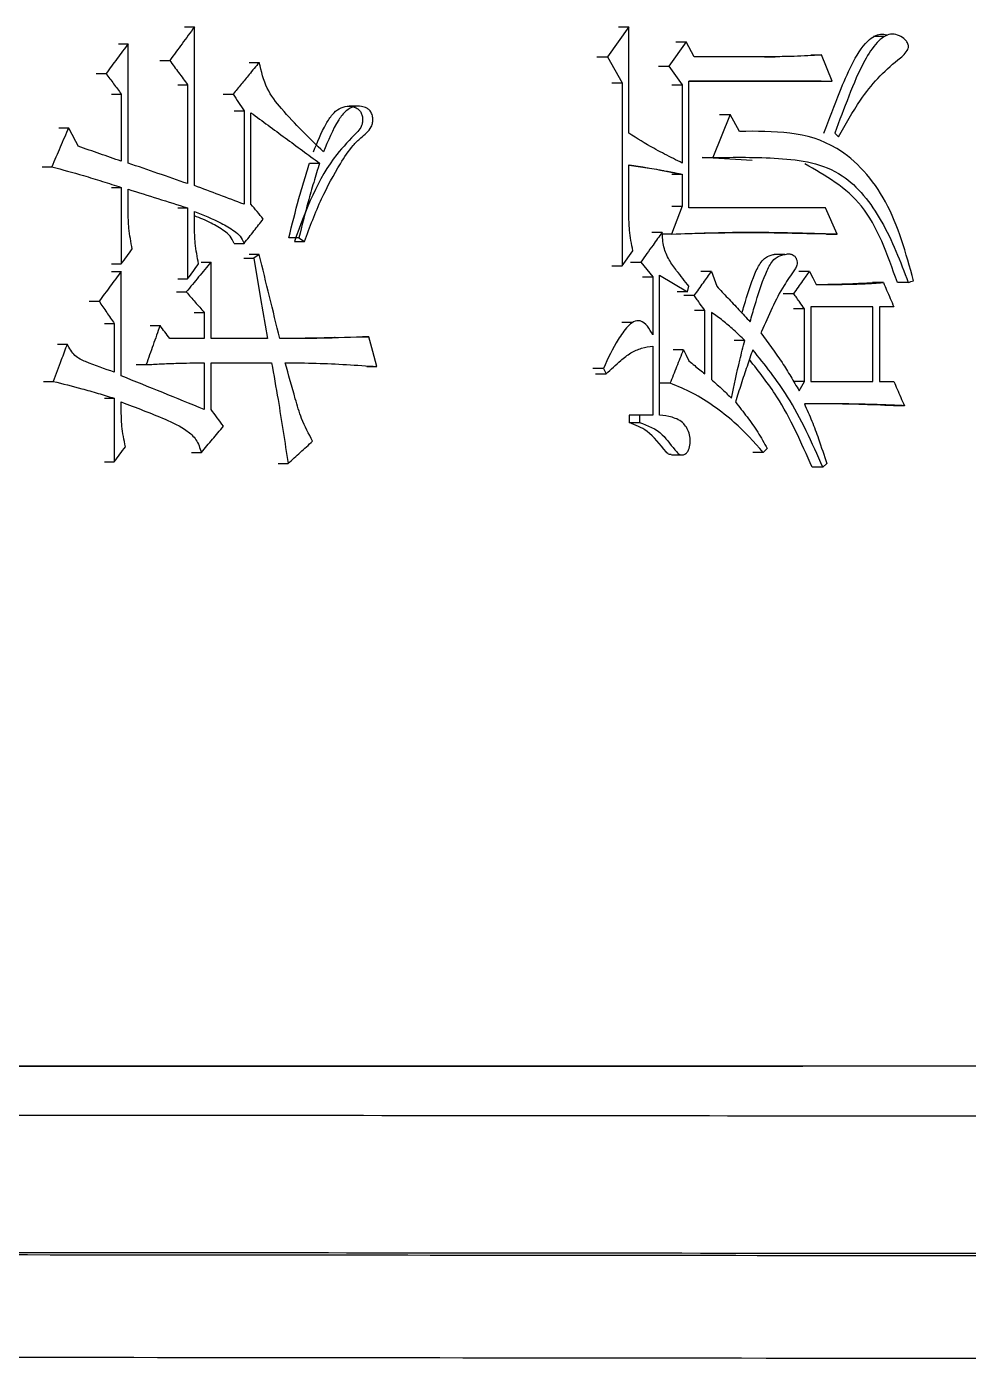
# Model space of a CAD drawing. Header units: millimetres. Extents: x 2016 to 4452, y 736 to 2459.
# Drawn here: x 3039.21 to 3044.67, y 989.14 to 996.94 of the extents above; entities that cross this region are included whole.
import ezdxf

# ---------------------------------------------------------------- set-up
doc = ezdxf.new("R2010")
doc.units = ezdxf.units.MM

msp = doc.modelspace()

# ---------------------------------------------------------------- linework, layer by layer
at = {"color": 7, "linetype": 'Continuous', "lineweight": 25}
for p, q in [((3040.1251, 996.9369), (3040.1825, 996.9369)), ((3040.1825, 996.0174), (3040.1825, 996.9369)), ((3042.7006, 996.9369), (3042.5763, 996.7638)), ((3042.64, 996.9369), (3042.7006, 996.9369)), ((3042.7006, 996.3203), (3042.7006, 996.9369)), ((3039.7409, 996.8395), (3039.7978, 996.8395)), ((3039.7978, 996.1472), (3039.7978, 996.8395)), ((3043.0335, 996.8504), (3042.933, 996.7097)), ((3042.9725, 996.8504), (3043.0335, 996.8504)), ((3043.0799, 996.7638), (3043.0335, 996.8504)), ((3044.1822, 996.8802), (3044.1192, 996.8802)), ((3042.5159, 996.7638), (3042.5763, 996.7638)), ((3042.5763, 996.7638), (3042.6618, 996.6124)), ((3043.5496, 996.7638), (3043.0799, 996.7638)), ((3043.4878, 996.7638), (3043.5496, 996.7638)), ((3043.7556, 996.7746), (3043.8177, 996.7747)), ((3043.8789, 996.6232), (3043.8177, 996.7747)), ((3039.9812, 996.7422), (3040.0384, 996.7422)), ((3040.4997, 996.7314), (3040.5576, 996.7314)), ((3042.8721, 996.7097), (3042.933, 996.7097)), ((3042.933, 996.7097), (3043.0104, 996.6016)), ((3039.6125, 996.6664), (3039.6693, 996.6664)), ((3040.1425, 996.6015), (3040.1425, 996.0282)), ((3042.6012, 996.6124), (3042.6618, 996.6124)), ((3042.6618, 996.6124), (3042.6618, 995.5523)), ((3042.9493, 996.6016), (3043.0104, 996.6016)), ((3043.0104, 996.6016), (3043.0104, 996.1472)), ((3043.049, 996.6232), (3043.8789, 996.6232)), ((3043.049, 995.8876), (3043.049, 996.6232)), ((3043.8163, 996.6232), (3043.049, 996.6232)), ((3043.8166, 996.6232), (3043.8789, 996.6232)), ((3039.7008, 996.5475), (3039.7577, 996.5475)), ((3039.7577, 996.5475), (3039.7577, 996.158)), ((3040.3484, 996.5475), (3040.4061, 996.5475)), ((3040.4121, 996.4501), (3040.4699, 996.4501)), ((3040.4699, 996.4501), (3040.4699, 995.9092)), ((3041.1388, 996.477), (3041.0799, 996.4769)), ((3040.5097, 995.9092), (3040.5097, 996.4393)), ((3043.2881, 996.4285), (3043.1879, 996.1797)), ((3043.2267, 996.4285), (3043.2881, 996.4285)), ((3043.342, 996.3311), (3043.2881, 996.4285)), ((3039.3953, 996.3527), (3039.4519, 996.3527)), ((3040.8488, 996.1472), (3040.9071, 996.1472)), ((3042.7006, 995.8552), (3042.7006, 996.1364)), ((3043.4156, 996.1617), (3043.1263, 996.1797)), ((3043.1267, 996.1797), (3043.1879, 996.1797)), ((3039.2987, 996.1256), (3039.3551, 996.1256)), ((3042.9493, 996.0823), (3043.0104, 996.0823)), ((3043.0104, 996.0823), (3043.0104, 995.8984)), ((3039.7577, 996.0066), (3039.7577, 995.5631)), ((3039.7978, 995.866), (3039.7978, 995.9958)), ((3040.0851, 995.8876), (3040.1425, 995.8876)), ((3040.1425, 995.8876), (3040.1425, 995.4765)), ((3040.1825, 995.7794), (3040.1825, 995.866)), ((3043.0104, 995.8984), (3042.9485, 995.7362)), ((3042.9493, 995.8984), (3043.0104, 995.8984)), ((3043.8406, 995.8876), (3043.049, 995.8876)), ((3043.9094, 995.7362), (3043.8406, 995.8876)), ((3042.8335, 995.747), (3042.8944, 995.747)), ((3040.4118, 995.682), (3040.4698, 995.682)), ((3040.7881, 995.7145), (3040.7299, 995.7145)), ((3040.7881, 995.7145), (3040.8199, 995.6929)), ((3042.9485, 995.7362), (3042.8876, 995.7362)), ((3043.8469, 995.7362), (3043.778, 995.7386)), ((3043.8472, 995.7362), (3043.9094, 995.7362)), ((3040.4678, 995.5955), (3040.5257, 995.5955)), ((3040.5575, 995.6172), (3040.4996, 995.6172)), ((3040.5575, 995.6172), (3040.5257, 995.5955)), ((3042.6618, 995.5523), (3042.7239, 995.6388)), ((3043.606, 995.6181), (3043.5438, 995.6181)), ((3039.7008, 995.5198), (3039.7577, 995.5198)), ((3039.7577, 994.914), (3039.7577, 995.5198)), ((3040.2208, 995.5739), (3040.2784, 995.5739)), ((3040.2784, 995.1304), (3040.2784, 995.5739)), ((3042.6012, 995.5523), (3042.6618, 995.5523)), ((3042.7097, 995.5739), (3042.7704, 995.5739)), ((3042.7704, 995.5739), (3042.8401, 995.4874)), ((3043.1802, 995.5198), (3043.119, 995.5198)), ((3043.7488, 995.5198), (3043.6868, 995.5198)), ((3042.7793, 995.4874), (3042.8401, 995.4874)), ((3042.8401, 995.4874), (3042.8401, 995.152)), ((3042.8789, 995.4982), (3043.0413, 995.4008)), ((3043.0413, 995.4008), (3043.049, 995.4333)), ((3044.1763, 995.4549), (3044.1137, 995.4549)), ((3040.0771, 995.4008), (3040.1345, 995.4008)), ((3043.0413, 995.4008), (3042.9802, 995.4008)), ((3043.0799, 995.3792), (3043.0188, 995.3792)), ((3043.6569, 995.39), (3043.595, 995.39)), ((3039.5723, 995.3467), (3039.6291, 995.3467)), ((3040.1809, 995.2818), (3040.2384, 995.2818)), ((3040.2384, 995.2818), (3040.2384, 995.1304)), ((3043.1417, 995.2927), (3043.0805, 995.2927)), ((3043.1417, 994.9249), (3043.1417, 995.2927)), ((3043.1802, 995.2819), (3043.1802, 994.8924)), ((3043.7182, 995.3035), (3043.6562, 995.3035)), ((3043.7182, 994.8816), (3043.7182, 995.3035)), ((3044.1154, 995.3143), (3043.7565, 995.3143)), ((3043.7565, 995.3143), (3043.7565, 994.8816)), ((3044.0526, 995.3143), (3043.7565, 995.3143)), ((3044.1154, 995.3143), (3044.0529, 995.3143)), ((3044.1154, 994.8816), (3044.1154, 995.3143)), ((3044.2372, 995.3143), (3044.1535, 995.3143)), ((3044.1535, 995.3143), (3044.1535, 994.8816)), ((3044.2372, 995.3143), (3044.1745, 995.3143)), ((3039.6606, 995.2169), (3039.7175, 995.2169)), ((3039.7175, 995.2169), (3039.7175, 994.9357)), ((3039.9252, 995.2061), (3039.9824, 995.2061)), ((3042.7216, 995.2233), (3042.6606, 995.2233)), ((3040.2384, 995.1304), (3040.0384, 995.1304)), ((3040.6053, 995.1304), (3040.2784, 995.1304)), ((3040.9976, 995.1362), (3041.1331, 995.1412)), ((3041.1331, 995.1412), (3041.1922, 995.1412)), ((3039.3873, 995.0981), (3039.4439, 995.0981)), ((3042.8401, 995.0871), (3042.8401, 994.6869)), ((3043.0181, 995.0655), (3042.9571, 995.0655)), ((3043.3728, 995.1196), (3043.3113, 995.1196)), ((3039.8451, 994.9789), (3039.9022, 994.979)), ((3040.2384, 994.9898), (3040.2385, 994.7193)), ((3040.2784, 994.9898), (3040.6291, 994.9898)), ((3040.2784, 994.7193), (3040.2784, 994.9898)), ((3040.5712, 994.9898), (3040.6291, 994.9898)), ((3041.1808, 994.9681), (3041.2396, 994.9681)), ((3042.553, 994.9573), (3042.4926, 994.9573)), ((3042.5081, 994.9249), (3042.5685, 994.9249)), ((3042.553, 994.9573), (3042.5685, 994.9249)), ((3039.3067, 994.8816), (3039.3632, 994.8816)), ((3043.7182, 994.8816), (3043.6562, 994.8816)), ((3043.7565, 994.8816), (3044.1154, 994.8816)), ((3044.1535, 994.8816), (3044.2372, 994.8816)), ((3039.7175, 994.7842), (3039.7175, 994.4164)), ((3039.7577, 994.7193), (3039.7577, 994.7626)), ((3044.298, 994.741), (3044.2352, 994.741)), ((3042.7016, 994.6869), (3042.7016, 994.6436)), ((3042.7626, 994.6869), (3042.702, 994.6869)), ((3042.7626, 994.6869), (3042.7626, 994.6436)), ((3042.8401, 994.6869), (3042.7626, 994.6869)), ((3042.7016, 994.6436), (3042.7626, 994.6436)), ((3040.1649, 994.4705), (3040.2224, 994.4705)), ((3042.9472, 994.4559), (3043.0086, 994.4559)), ((3043.4804, 994.4706), (3043.5035, 994.4922)), ((3040.6665, 994.4056), (3040.7246, 994.4056)), ((3043.8253, 994.384), (3043.7629, 994.384)), ((3043.8253, 994.384), (3043.8483, 994.4057))]:
    msp.add_line(p, q, dxfattribs=at)
at = {"color": 7, "linetype": 'Continuous', "lineweight": 25, "flags": 128}
for points in [[(3040.0851, 996.6015), (3040.1137, 996.6015), (3040.1425, 996.6015)], [(3043.8942, 996.3203), (3043.9056, 996.3095), (3043.9171, 996.2987)], [(3039.7008, 996.0066), (3039.7168, 996.0066), (3039.7331, 996.0066), (3039.7577, 996.0066)], [(3040.7617, 995.6929), (3040.776, 995.6929), (3040.7906, 995.6929), (3040.8052, 995.6929), (3040.8199, 995.6929)], [(3040.5257, 995.5955), (3040.5655, 995.363), (3040.6053, 995.1304)], [(3039.7008, 995.5631), (3039.715, 995.5631), (3039.7294, 995.5631), (3039.7577, 995.5631)], [(3043.1802, 995.5198), (3043.1956, 995.4766), (3043.2111, 995.4333)], [(3043.7488, 995.5198), (3043.768, 995.482), (3043.7871, 995.4441)], [(3040.0851, 995.4765), (3040.0994, 995.4765), (3040.114, 995.4765), (3040.1425, 995.4765)], [(3042.8789, 994.6869), (3042.8789, 995.0926), (3042.8789, 995.4982)], [(3044.3208, 995.4549), (3044.2952, 995.4549), (3044.2764, 995.4549), (3044.258, 995.4549)], [(3041.2396, 994.9681), (3041.2159, 995.0547), (3041.1922, 995.1412)], [(3043.0181, 995.0655), (3043.0336, 995.0331), (3043.049, 995.0006)], [(3042.9408, 994.8708), (3042.9253, 994.8708), (3042.9098, 994.8708), (3042.8798, 994.8708)], [(3043.6876, 994.8275), (3043.7029, 994.8546), (3043.7182, 994.8816)], [(3039.6606, 994.7842), (3039.6751, 994.7842), (3039.6897, 994.7842), (3039.7175, 994.7842)], [(3043.4804, 994.4706), (3043.4578, 994.4706), (3043.4381, 994.4706), (3043.4188, 994.4706)], [(3039.6606, 994.4164), (3039.6748, 994.4164), (3039.6892, 994.4164), (3039.7175, 994.4164)]]:
    msp.add_lwpolyline(points, dxfattribs=at)
at = {"color": 7, "linetype": 'Continuous', "lineweight": 25}
for points, knots in [([(3040.1825, 996.9369), (3040.1585, 996.9044), (3040.1105, 996.8395), (3040.0625, 996.7746), (3040.0384, 996.7422)], [0, 0, 0, 0, 0.5, 1, 1, 1, 1]), ([(3039.7978, 996.8395), (3039.7764, 996.8107), (3039.7336, 996.753), (3039.6907, 996.6953), (3039.6693, 996.6664)], [0, 0, 0, 0, 0.5, 1, 1, 1, 1]), ([(3043.8317, 996.3203), (3043.8617, 996.4009), (3043.9118, 996.5359), (3043.9903, 996.72), (3044.0581, 996.8334), (3044.1217, 996.885), (3044.1595, 996.897), (3044.1862, 996.8959), (3044.1983, 996.8883), (3044.1997, 996.8874)], [0, 0, 0, 0, 0.340614, 0.570086, 0.802719, 0.875052, 0.933763, 0.992662, 1, 1, 1, 1]), ([(3043.9171, 996.2987), (3043.9575, 996.372), (3044.0525, 996.5444), (3044.1959, 996.6999), (3044.3045, 996.7789), (3044.3205, 996.8116), (3044.3226, 996.8231), (3044.3213, 996.8345), (3044.3151, 996.8488), (3044.2984, 996.8688), (3044.2688, 996.8881), (3044.2291, 996.899), (3044.1831, 996.8853), (3044.1253, 996.8358), (3044.0496, 996.7187), (3043.9748, 996.5359), (3043.9211, 996.3923), (3043.8942, 996.3203)], [0, 0, 0, 0, 0.163724, 0.385241, 0.440262, 0.448909, 0.455116, 0.461357, 0.469621, 0.484499, 0.514444, 0.547094, 0.577932, 0.622921, 0.7083, 0.85364, 1, 1, 1, 1]), ([(3043.8177, 996.7747), (3043.7912, 996.7728), (3043.7381, 996.7691), (3043.6487, 996.7651), (3043.5858, 996.7643), (3043.5496, 996.7638)], [0, 0, 0, 0, 0.29749, 0.594994, 1, 1, 1, 1]), ([(3040.0384, 996.7422), (3040.0558, 996.7187), (3040.0905, 996.6719), (3040.1252, 996.625), (3040.1425, 996.6015)], [0, 0, 0, 0, 0.499999, 1, 1, 1, 1]), ([(3040.5575, 996.7314), (3040.5381, 996.7077), (3040.5031, 996.6652), (3040.4526, 996.6039), (3040.4216, 996.5663), (3040.4061, 996.5475)], [0, 0, 0, 0, 0.386049, 0.693024, 1, 1, 1, 1]), ([(3040.9309, 996.2121), (3040.8478, 996.2922), (3040.7317, 996.4041), (3040.5944, 996.5765), (3040.57, 996.6793), (3040.5576, 996.7314)], [0, 0, 0, 0, 0.553442, 0.773992, 1, 1, 1, 1]), ([(3039.6693, 996.6664), (3039.684, 996.6466), (3039.7135, 996.607), (3039.743, 996.5673), (3039.7577, 996.5475)], [0, 0, 0, 0, 0.499999, 1, 1, 1, 1]), ([(3040.4061, 996.5475), (3040.4167, 996.5312), (3040.438, 996.4988), (3040.4593, 996.4663), (3040.4699, 996.4501)], [0, 0, 0, 0, 0.499999, 1, 1, 1, 1]), ([(3040.8722, 996.2121), (3040.8946, 996.268), (3040.9255, 996.3451), (3040.9785, 996.4281), (3041.0197, 996.4663), (3041.0651, 996.4795), (3041.1029, 996.4756), (3041.1291, 996.4632), (3041.1448, 996.4473), (3041.1543, 996.4269), (3041.1583, 996.4031), (3041.1563, 996.3777), (3041.1452, 996.3489), (3041.0925, 996.2909), (3040.919, 996.1189), (3040.8292, 995.8762), (3040.7613, 995.6929)], [0, 0, 0, 0, 0.133499, 0.184051, 0.225722, 0.267722, 0.304937, 0.324851, 0.341374, 0.357927, 0.374455, 0.392764, 0.411749, 0.441496, 0.578283, 1, 1, 1, 1]), ([(3040.8199, 995.6929), (3040.8512, 995.7769), (3040.91, 995.9349), (3041.0109, 996.1164), (3041.086, 996.2369), (3041.1417, 996.29), (3041.1799, 996.3208), (3041.2056, 996.3501), (3041.2163, 996.3824), (3041.2171, 996.4093), (3041.2109, 996.4346), (3041.1982, 996.4544), (3041.1777, 996.4695), (3041.1457, 996.4788), (3041.1032, 996.4764), (3041.0557, 996.4497), (3040.991, 996.3639), (3040.9565, 996.2768), (3040.9309, 996.2121)], [0, 0, 0, 0, 0.197624, 0.371591, 0.471167, 0.521337, 0.556787, 0.592598, 0.61138, 0.630161, 0.649113, 0.666951, 0.682877, 0.711545, 0.752921, 0.793459, 0.846543, 1, 1, 1, 1]), ([(3040.5097, 996.4393), (3040.5761, 996.3906), (3040.7088, 996.2933), (3040.841, 996.1959), (3040.9071, 996.1472)], [0, 0, 0, 0, 0.5, 1, 1, 1, 1]), ([(3039.4519, 996.3527), (3039.4358, 996.3149), (3039.4035, 996.2392), (3039.3712, 996.1634), (3039.3551, 996.1256)], [0, 0, 0, 0, 0.499999, 1, 1, 1, 1]), ([(3039.5083, 996.2446), (3039.4989, 996.2626), (3039.4801, 996.2987), (3039.4613, 996.3347), (3039.4519, 996.3527)], [0, 0, 0, 0, 0.499998, 1, 1, 1, 1]), ([(3043.0104, 996.1472), (3042.9763, 996.1645), (3042.938, 996.1839), (3042.8829, 996.2126), (3042.8125, 996.2496), (3042.7483, 996.2902), (3042.7006, 996.3203)], [0, 0, 0, 0, 0.3251759, 0.3658227, 0.5284141, 1, 1, 1, 1]), ([(3044.3512, 995.4658), (3044.3075, 995.6251), (3044.2223, 995.9356), (3043.8659, 996.3355), (3043.5393, 996.3328), (3043.342, 996.3311)], [0, 0, 0, 0, 0.294377, 0.5735664, 1, 1, 1, 1]), ([(3039.7577, 996.158), (3039.7162, 996.1725), (3039.6331, 996.2013), (3039.5499, 996.2302), (3039.5083, 996.2446)], [0, 0, 0, 0, 0.4999992, 1, 1, 1, 1]), ([(3040.1425, 996.0282), (3040.0851, 996.0481), (3039.9704, 996.0877), (3039.8554, 996.1274), (3039.7978, 996.1472)], [0, 0, 0, 0, 0.5000002, 1, 1, 1, 1]), ([(3040.7296, 995.7145), (3040.7484, 995.7907), (3040.7757, 995.9016), (3040.8176, 996.0449), (3040.8382, 996.1131), (3040.8485, 996.1472)], [0, 0, 0, 0, 0.5221196, 0.7610345, 1, 1, 1, 1]), ([(3040.9071, 996.1472), (3040.8959, 996.11), (3040.8733, 996.0355), (3040.8317, 995.892), (3040.8052, 995.7843), (3040.7881, 995.7145)], [0, 0, 0, 0, 0.260983, 0.521979, 1, 1, 1, 1]), ([(3042.7006, 996.1364), (3042.7029, 996.1361), (3042.7074, 996.1354), (3042.7131, 996.1346), (3042.7188, 996.1338), (3042.7234, 996.1331), (3042.7279, 996.1325), (3042.7325, 996.1318), (3042.737, 996.1312), (3042.7427, 996.1303), (3042.7473, 996.1297), (3042.753, 996.1288), (3042.7586, 996.128), (3042.7655, 996.1269), (3042.7723, 996.1259), (3042.7791, 996.1249), (3042.7859, 996.1238), (3042.7996, 996.1217), (3042.8291, 996.117), (3042.8586, 996.1118), (3042.8812, 996.1076), (3042.8903, 996.1059), (3042.8993, 996.1042), (3042.9106, 996.1021), (3042.9197, 996.1003), (3042.9287, 996.0986), (3042.9355, 996.0973), (3042.9412, 996.0962), (3042.9468, 996.095), (3042.9513, 996.0942), (3042.9558, 996.0933), (3042.9603, 996.0924), (3042.9649, 996.0915), (3042.9705, 996.0903), (3042.975, 996.0894), (3042.9807, 996.0883), (3042.9852, 996.0874), (3042.9897, 996.0865), (3042.9942, 996.0856), (3042.9987, 996.0847), (3043.0045, 996.0835), (3043.008, 996.0828), (3043.0104, 996.0823)], [0, 0, 0, 0, 0.0219516, 0.0439031, 0.0548788, 0.0768302, 0.0878059, 0.0987817, 0.1207331, 0.1317088, 0.1536602, 0.164636, 0.1865874, 0.2085388, 0.2304903, 0.2524417, 0.2743931, 0.2963446, 0.3841508, 0.5597666, 0.581718, 0.6036694, 0.6475723, 0.6695238, 0.7134267, 0.7353781, 0.7573295, 0.779281, 0.7902567, 0.8122081, 0.8231838, 0.8341595, 0.856111, 0.8670867, 0.8890381, 0.9000138, 0.9219653, 0.932941, 0.9439167, 0.9658681, 0.9768438, 1, 1, 1, 1]), ([(3043.1879, 996.1797), (3043.3138, 996.1813), (3043.5653, 996.1844), (3043.9333, 996.1325), (3044.1832, 995.8172), (3044.2743, 995.5773), (3044.3208, 995.4549)], [0, 0, 0, 0, 0.273656, 0.546764, 0.768873, 1, 1, 1, 1]), ([(3044.2577, 995.4549), (3044.2002, 995.6182), (3044.0887, 995.935), (3043.8409, 996.0749), (3043.7209, 996.1427)], [0, 0, 0, 0, 0.515406, 1, 1, 1, 1]), ([(3039.3551, 996.1256), (3039.4162, 996.1092), (3039.5143, 996.083), (3039.6481, 996.0417), (3039.7212, 996.0183), (3039.7577, 996.0066)], [0, 0, 0, 0, 0.452168, 0.726066, 1, 1, 1, 1]), ([(3039.7978, 995.9958), (3039.8554, 995.9777), (3039.9704, 995.9417), (3040.0851, 995.9056), (3040.1425, 995.8876)], [0, 0, 0, 0, 0.5, 1, 1, 1, 1]), ([(3040.4699, 995.9092), (3040.422, 995.9273), (3040.3264, 995.9633), (3040.2304, 995.9994), (3040.1825, 996.0174)], [0, 0, 0, 0, 0.5, 1, 1, 1, 1]), ([(3040.5814, 995.8227), (3040.5695, 995.8371), (3040.5456, 995.866), (3040.5217, 995.8948), (3040.5097, 995.9092)], [0, 0, 0, 0, 0.500001, 1, 1, 1, 1]), ([(3039.8219, 995.6496), (3039.814, 995.6894), (3039.7997, 995.7605), (3039.7984, 995.8337), (3039.7978, 995.866)], [0, 0, 0, 0, 0.558835, 1, 1, 1, 1]), ([(3040.1825, 995.866), (3040.2347, 995.8458), (3040.3145, 995.815), (3040.4008, 995.7631), (3040.4494, 995.7264), (3040.463, 995.6969), (3040.4698, 995.6821)], [0, 0, 0, 0, 0.494008, 0.754052, 0.875824, 1, 1, 1, 1]), ([(3040.4117, 995.6821), (3040.4049, 995.6969), (3040.3913, 995.7264), (3040.3428, 995.763), (3040.275, 995.8046), (3040.2151, 995.8282), (3040.1825, 995.8411)], [0, 0, 0, 0, 0.152424, 0.301831, 0.620832, 1, 1, 1, 1]), ([(3040.4699, 995.682), (3040.4794, 995.6941), (3040.4986, 995.7182), (3040.5357, 995.7651), (3040.5633, 995.7999), (3040.5814, 995.8227)], [0, 0, 0, 0, 0.257094, 0.514188, 1, 1, 1, 1]), ([(3042.7239, 995.6388), (3042.7161, 995.6786), (3042.7023, 995.7497), (3042.7011, 995.8229), (3042.7006, 995.8552)], [0, 0, 0, 0, 0.558835, 1, 1, 1, 1]), ([(3040.2065, 995.5631), (3040.1985, 995.6028), (3040.1843, 995.674), (3040.183, 995.7471), (3040.1825, 995.7794)], [0, 0, 0, 0, 0.558835, 1, 1, 1, 1]), ([(3042.8943, 995.747), (3042.8765, 995.722), (3042.8469, 995.6807), (3042.8056, 995.623), (3042.7821, 995.5903), (3042.7704, 995.5739)], [0, 0, 0, 0, 0.432628, 0.7163138, 1, 1, 1, 1]), ([(3043.049, 995.4333), (3043.0251, 995.4632), (3042.9856, 995.5126), (3042.9326, 995.5845), (3042.8987, 995.6603), (3042.8958, 995.7179), (3042.8944, 995.747)], [0, 0, 0, 0, 0.334385, 0.552202, 0.773272, 1, 1, 1, 1]), ([(3042.9485, 995.7362), (3043.0209, 995.7388), (3043.1655, 995.7439), (3043.3278, 995.7468), (3043.4201, 995.7467), (3043.4426, 995.7466), (3043.4493, 995.7465), (3043.4561, 995.7465), (3043.4628, 995.7464), (3043.4695, 995.7464), (3043.4785, 995.7463), (3043.4875, 995.7462), (3043.4965, 995.7461), (3043.5033, 995.7461), (3043.51, 995.746), (3043.5167, 995.7459), (3043.5235, 995.7458), (3043.5302, 995.7457), (3043.5392, 995.7456), (3043.5482, 995.7455), (3043.5572, 995.7453), (3043.5639, 995.7452), (3043.5706, 995.7451), (3043.5774, 995.745), (3043.5841, 995.7449), (3043.5909, 995.7447), (3043.5976, 995.7446), (3043.6043, 995.7445), (3043.6133, 995.7443), (3043.6223, 995.7441), (3043.6312, 995.7439), (3043.638, 995.7438), (3043.6447, 995.7436), (3043.6514, 995.7435), (3043.6582, 995.7433), (3043.6649, 995.7432), (3043.6738, 995.7429), (3043.6828, 995.7427), (3043.6918, 995.7425), (3043.6985, 995.7423), (3043.7052, 995.7422), (3043.712, 995.742), (3043.7187, 995.7418), (3043.7254, 995.7416), (3043.7321, 995.7414), (3043.7388, 995.7413), (3043.7478, 995.741), (3043.7568, 995.7408), (3043.7657, 995.7405), (3043.7724, 995.7403), (3043.7791, 995.7401), (3043.7859, 995.7399), (3043.7926, 995.7397), (3043.7993, 995.7395), (3043.8082, 995.7393), (3043.8172, 995.739), (3043.8261, 995.7387), (3043.8328, 995.7385), (3043.8396, 995.7383), (3043.8463, 995.7381), (3043.853, 995.7379), (3043.8597, 995.7377), (3043.8664, 995.7375), (3043.8753, 995.7372), (3043.8843, 995.737), (3043.8932, 995.7367), (3043.9009, 995.7365), (3043.9063, 995.7363), (3043.9094, 995.7362)], [0, 0, 0, 0, 0.2246902, 0.4493888, 0.5055613, 0.5125828, 0.5196044, 0.5266259, 0.5336475, 0.540669, 0.5476905, 0.5617336, 0.5687552, 0.5757767, 0.5827982, 0.5898198, 0.5968413, 0.6038628, 0.6108844, 0.6249275, 0.631949, 0.6389705, 0.6459921, 0.6530136, 0.6600352, 0.6670567, 0.6740782, 0.6810998, 0.6881213, 0.7021644, 0.7091859, 0.7162075, 0.723229, 0.7302506, 0.7372721, 0.7442936, 0.7513152, 0.7653583, 0.7723798, 0.7794013, 0.7864229, 0.7934444, 0.800466, 0.8074875, 0.814509, 0.8215306, 0.8285521, 0.8425952, 0.8496167, 0.8566383, 0.8636598, 0.8706814, 0.8777029, 0.8847244, 0.891746, 0.9057891, 0.9128106, 0.9198321, 0.9268537, 0.9338752, 0.9408967, 0.9479183, 0.9549398, 0.9619614, 0.9760044, 0.983026, 0.9900475, 1, 1, 1, 1]), ([(3043.0249, 995.7389), (3043.0335, 995.7391), (3043.1118, 995.7416), (3043.3648, 995.7465), (3043.5843, 995.7436), (3043.7079, 995.7408), (3043.7535, 995.7395), (3043.772, 995.739), (3043.7776, 995.7388), (3043.7779, 995.7388), (3043.7781, 995.7388)], [0, 0, 0, 0, 0.05514, 0.498585, 0.766188, 0.892547, 0.95596, 0.964089, 0.972518, 1, 1, 1, 1]), ([(3039.7577, 995.5631), (3039.7684, 995.5775), (3039.7898, 995.6064), (3039.8112, 995.6352), (3039.8219, 995.6496)], [0, 0, 0, 0, 0.5, 1, 1, 1, 1]), ([(3040.6769, 995.1304), (3040.657, 995.2115), (3040.6172, 995.3738), (3040.5774, 995.536), (3040.5575, 995.6172)], [0, 0, 0, 0, 0.5, 1, 1, 1, 1]), ([(3043.3565, 995.2781), (3043.3607, 995.2927), (3043.3833, 995.37), (3043.4155, 995.4712), (3043.4583, 995.5664), (3043.4961, 995.6045), (3043.5241, 995.615), (3043.5414, 995.6172), (3043.5435, 995.6175)], [0, 0, 0, 0, 0.106522, 0.565835, 0.752734, 0.847216, 0.981134, 1, 1, 1, 1]), ([(3043.4036, 995.2278), (3043.4127, 995.2591), (3043.4401, 995.3533), (3043.4775, 995.4713), (3043.5203, 995.5663), (3043.5583, 995.6049), (3043.594, 995.6161), (3043.6251, 995.6219), (3043.646, 995.6192), (3043.6604, 995.6106), (3043.6704, 995.5976), (3043.6763, 995.5814), (3043.6773, 995.5644), (3043.6728, 995.5457), (3043.6458, 995.504), (3043.564, 995.3923), (3043.5103, 995.2583), (3043.4663, 995.1657), (3043.465, 995.1629)], [0, 0, 0, 0, 0.09118, 0.273688, 0.348082, 0.385671, 0.439079, 0.473308, 0.494951, 0.511315, 0.527714, 0.54364, 0.558961, 0.57304, 0.596062, 0.704689, 0.991099, 1, 1, 1, 1]), ([(3039.7577, 995.5198), (3039.7363, 995.491), (3039.6934, 995.4333), (3039.6505, 995.3756), (3039.6291, 995.3467)], [0, 0, 0, 0, 0.5, 1, 1, 1, 1]), ([(3040.2784, 995.5739), (3040.2544, 995.5451), (3040.2065, 995.4874), (3040.1585, 995.4297), (3040.1345, 995.4008)], [0, 0, 0, 0, 0.5, 1, 1, 1, 1]), ([(3040.1425, 995.4765), (3040.1532, 995.491), (3040.1745, 995.5198), (3040.1958, 995.5487), (3040.2065, 995.5631)], [0, 0, 0, 0, 0.5, 1, 1, 1, 1]), ([(3043.0799, 995.3792), (3043.0888, 995.3917), (3043.1066, 995.4167), (3043.1401, 995.4635), (3043.1646, 995.4979), (3043.1802, 995.5198)], [0, 0, 0, 0, 0.266242, 0.532485, 1, 1, 1, 1]), ([(3043.6569, 995.39), (3043.6658, 995.4025), (3043.6834, 995.4275), (3043.7141, 995.4707), (3043.7359, 995.5015), (3043.7488, 995.5198)], [0, 0, 0, 0, 0.2884292, 0.5768584, 1, 1, 1, 1]), ([(3043.2111, 995.4333), (3043.2319, 995.411), (3043.2745, 995.3657), (3043.3387, 995.2971), (3043.3819, 995.2509), (3043.4036, 995.2278)], [0, 0, 0, 0, 0.32488, 0.66244, 1, 1, 1, 1]), ([(3043.787, 995.4444), (3043.8095, 995.4444), (3043.8753, 995.4445), (3043.9841, 995.4478), (3044.0703, 995.4525), (3044.1134, 995.4549)], [0, 0, 0, 0, 0.2062791, 0.6030627, 1, 1, 1, 1]), ([(3043.7871, 995.4441), (3043.8304, 995.444), (3043.8764, 995.444), (3043.925, 995.4444), (3043.9331, 995.4445), (3043.9412, 995.4446), (3043.9493, 995.4447), (3043.956, 995.4448), (3043.9628, 995.4449), (3043.9682, 995.445), (3043.9749, 995.4452), (3043.9817, 995.4453), (3043.9925, 995.4455), (3044.0033, 995.4458), (3044.014, 995.4461), (3044.0221, 995.4464), (3044.0302, 995.4466), (3044.041, 995.447), (3044.0504, 995.4474), (3044.0599, 995.4478), (3044.0653, 995.4481), (3044.072, 995.4484), (3044.0787, 995.4487), (3044.0895, 995.4493), (3044.1003, 995.4499), (3044.1137, 995.4507), (3044.1245, 995.4514), (3044.1379, 995.4523), (3044.1487, 995.453), (3044.1624, 995.454), (3044.1707, 995.4545), (3044.1763, 995.4549)], [0, 0, 0, 0, 0.332695, 0.353489, 0.374282, 0.395075, 0.415869, 0.436662, 0.447059, 0.467852, 0.478249, 0.499042, 0.519836, 0.561422, 0.582216, 0.603009, 0.623803, 0.644596, 0.686183, 0.69658, 0.717373, 0.72777, 0.748563, 0.769356, 0.810943, 0.831737, 0.873323, 0.894117, 0.935704, 0.956497, 1, 1, 1, 1]), ([(3044.1763, 995.4549), (3044.1827, 995.4402), (3044.196, 995.4094), (3044.2163, 995.3626), (3044.2302, 995.3304), (3044.2372, 995.3143)], [0, 0, 0, 0, 0.313727, 0.656864, 1, 1, 1, 1]), ([(3044.3208, 995.4549), (3044.3259, 995.4567), (3044.336, 995.4604), (3044.3461, 995.464), (3044.3512, 995.4658)], [0, 0, 0, 0, 0.499988, 1, 1, 1, 1]), ([(3040.1345, 995.4008), (3040.1518, 995.381), (3040.1865, 995.3413), (3040.2211, 995.3017), (3040.2384, 995.2818)], [0, 0, 0, 0, 0.499998, 1, 1, 1, 1]), ([(3043.1417, 995.2927), (3043.1328, 995.3052), (3043.118, 995.3258), (3043.0974, 995.3547), (3043.0857, 995.371), (3043.0799, 995.3792)], [0, 0, 0, 0, 0.432649, 0.716324, 1, 1, 1, 1]), ([(3043.7182, 995.3035), (3043.7094, 995.316), (3043.6947, 995.3366), (3043.6743, 995.3655), (3043.6627, 995.3819), (3043.6569, 995.39)], [0, 0, 0, 0, 0.432649, 0.716324, 1, 1, 1, 1]), ([(3039.6291, 995.3467), (3039.6438, 995.3251), (3039.6733, 995.2818), (3039.7028, 995.2386), (3039.7175, 995.2169)], [0, 0, 0, 0, 0.499998, 1, 1, 1, 1]), ([(3043.3728, 995.1196), (3043.3514, 995.1405), (3043.3102, 995.1807), (3043.2457, 995.2346), (3043.2021, 995.2661), (3043.1802, 995.2819)], [0, 0, 0, 0, 0.349925, 0.674457, 1, 1, 1, 1]), ([(3039.9824, 995.2061), (3039.969, 995.1683), (3039.9423, 995.0925), (3039.9156, 995.0168), (3039.9022, 994.979)], [0, 0, 0, 0, 0.499999, 1, 1, 1, 1]), ([(3040.0384, 995.1304), (3040.0291, 995.143), (3040.0104, 995.1683), (3039.9917, 995.1935), (3039.9824, 995.2061)], [0, 0, 0, 0, 0.500001, 1, 1, 1, 1]), ([(3042.8401, 995.152), (3042.8304, 995.1694), (3042.8112, 995.2034), (3042.7706, 995.2379), (3042.7259, 995.2309), (3042.6824, 995.1904), (3042.6207, 995.1016), (3042.5799, 995.0147), (3042.553, 994.9573)], [0, 0, 0, 0, 0.121652, 0.238643, 0.329835, 0.425879, 0.621221, 1, 1, 1, 1]), ([(3040.9979, 995.1356), (3040.9965, 995.1356), (3040.9909, 995.1354), (3040.9363, 995.1336), (3040.8494, 995.1318), (3040.7577, 995.1309), (3040.7045, 995.1306), (3040.6822, 995.1305), (3040.6768, 995.1305)], [0, 0, 0, 0, 0.035118, 0.139502, 0.536343, 0.82284, 0.957086, 1, 1, 1, 1]), ([(3041.1922, 995.1412), (3041.0985, 995.1372), (3041.0025, 995.1331), (3040.9037, 995.1317), (3040.8964, 995.1316), (3040.8891, 995.1315), (3040.8818, 995.1314), (3040.8745, 995.1313), (3040.8672, 995.1312), (3040.8599, 995.1311), (3040.8525, 995.131), (3040.8428, 995.131), (3040.833, 995.1309), (3040.8233, 995.1308), (3040.816, 995.1308), (3040.8087, 995.1307), (3040.8013, 995.1307), (3040.794, 995.1307), (3040.7867, 995.1306), (3040.7794, 995.1306), (3040.7696, 995.1306), (3040.7599, 995.1305), (3040.7501, 995.1305), (3040.7428, 995.1305), (3040.7355, 995.1305), (3040.7282, 995.1305), (3040.7208, 995.1304), (3040.7135, 995.1304), (3040.7062, 995.1304), (3040.6989, 995.1304), (3040.6891, 995.1304), (3040.6818, 995.1304), (3040.6769, 995.1304)], [0, 0, 0, 0, 0.54643, 0.560604, 0.574777, 0.588951, 0.603124, 0.617298, 0.631471, 0.645645, 0.659818, 0.673992, 0.702338, 0.716512, 0.730685, 0.744859, 0.759032, 0.773206, 0.787379, 0.801553, 0.815726, 0.844073, 0.858247, 0.87242, 0.886594, 0.900767, 0.914941, 0.929114, 0.943288, 0.957461, 0.971635, 1, 1, 1, 1]), ([(3043.465, 995.1629), (3043.5076, 995.1067), (3043.5688, 995.0257), (3043.6399, 994.9104), (3043.6717, 994.8552), (3043.6876, 994.8275)], [0, 0, 0, 0, 0.5323403, 0.7660465, 1, 1, 1, 1]), ([(3039.4438, 995.098), (3039.4324, 995.0673), (3039.4132, 995.0159), (3039.3864, 994.9438), (3039.3709, 994.9023), (3039.3632, 994.8816)], [0, 0, 0, 0, 0.425233, 0.712616, 1, 1, 1, 1]), ([(3039.7175, 994.9357), (3039.6624, 994.9544), (3039.5854, 994.9806), (3039.484, 995.0255), (3039.4574, 995.0736), (3039.4439, 995.098)], [0, 0, 0, 0, 0.554938, 0.7747379, 1, 1, 1, 1]), ([(3042.5685, 994.9249), (3042.5967, 994.9514), (3042.6429, 994.9949), (3042.7104, 995.0495), (3042.7745, 995.0763), (3042.8183, 995.0835), (3042.8401, 995.0871)], [0, 0, 0, 0, 0.34464, 0.565757, 0.783533, 1, 1, 1, 1]), ([(3042.9408, 994.8708), (3042.9537, 994.9032), (3042.9794, 994.9681), (3043.0052, 995.0331), (3043.0181, 995.0655)], [0, 0, 0, 0, 0.5, 1, 1, 1, 1]), ([(3043.2958, 994.7843), (3043.3111, 994.8583), (3043.3342, 994.971), (3043.363, 995.0817), (3043.3728, 995.1196)], [0, 0, 0, 0, 0.65698, 1, 1, 1, 1]), ([(3043.4189, 995.0655), (3043.4078, 995.0334), (3043.3849, 994.9673), (3043.3514, 994.8663), (3043.3298, 994.7972), (3043.3189, 994.7626)], [0, 0, 0, 0, 0.320379, 0.660141, 1, 1, 1, 1]), ([(3043.8253, 994.384), (3043.7627, 994.5257), (3043.6516, 994.777), (3043.4896, 994.9779), (3043.4189, 995.0655)], [0, 0, 0, 0, 0.56421, 1, 1, 1, 1]), ([(3039.9022, 994.979), (3039.9308, 994.9805), (3039.9879, 994.9837), (3040.1001, 994.9881), (3040.1835, 994.9891), (3040.2384, 994.9898)], [0, 0, 0, 0, 0.2547769, 0.5095601, 1, 1, 1, 1]), ([(3040.6291, 994.9898), (3040.6418, 994.9187), (3040.6655, 994.7861), (3040.6967, 994.5913), (3040.7153, 994.4675), (3040.7246, 994.4056)], [0, 0, 0, 0, 0.366425, 0.683185, 1, 1, 1, 1]), ([(3040.7087, 994.9898), (3040.7685, 994.9893), (3040.8872, 994.9883), (3041.0642, 994.98), (3041.1811, 994.9721), (3041.2396, 994.9681)], [0, 0, 0, 0, 0.337206, 0.668546, 1, 1, 1, 1]), ([(3040.8673, 994.5353), (3040.8444, 994.578), (3040.8031, 994.6552), (3040.7576, 994.8118), (3040.7278, 994.9202), (3040.7087, 994.9898)], [0, 0, 0, 0, 0.308167, 0.555958, 1, 1, 1, 1]), ([(3043.049, 995.0006), (3043.0602, 994.9915), (3043.0812, 994.9743), (3043.1121, 994.9491), (3043.1318, 994.9329), (3043.1417, 994.9249)], [0, 0, 0, 0, 0.361282, 0.680641, 1, 1, 1, 1]), ([(3043.7629, 994.384), (3043.7008, 994.5263), (3043.6009, 994.7554), (3043.4547, 994.9389), (3043.3993, 995.0085)], [0, 0, 0, 0, 0.62094, 1, 1, 1, 1]), ([(3040.2385, 994.7193), (3040.1585, 994.7518), (3039.9986, 994.8167), (3039.838, 994.8816), (3039.7577, 994.914)], [0, 0, 0, 0, 0.5, 1, 1, 1, 1]), ([(3043.1802, 994.8924), (3043.1912, 994.8826), (3043.2133, 994.863), (3043.252, 994.8273), (3043.2792, 994.8006), (3043.2958, 994.7843)], [0, 0, 0, 0, 0.2809208, 0.5618542, 1, 1, 1, 1]), ([(3039.3632, 994.8816), (3039.4185, 994.8681), (3039.5056, 994.847), (3039.6234, 994.8128), (3039.6861, 994.7938), (3039.7175, 994.7842)], [0, 0, 0, 0, 0.465077, 0.732516, 1, 1, 1, 1]), ([(3043.4804, 994.4706), (3043.4259, 994.5311), (3043.3364, 994.6303), (3043.1951, 994.7383), (3043.0721, 994.8186), (3042.9844, 994.8535), (3042.9408, 994.8708)], [0, 0, 0, 0, 0.34436, 0.564684, 0.783385, 1, 1, 1, 1]), ([(3044.2372, 994.8816), (3044.2435, 994.8669), (3044.2569, 994.8361), (3044.2771, 994.7893), (3044.291, 994.7571), (3044.298, 994.741)], [0, 0, 0, 0, 0.313727, 0.656864, 1, 1, 1, 1]), ([(3039.7577, 994.7626), (3039.8428, 994.7306), (3039.9726, 994.6819), (3040.1191, 994.6138), (3040.1962, 994.548), (3040.2136, 994.4966), (3040.2224, 994.4705)], [0, 0, 0, 0, 0.4936188, 0.7520723, 0.8741797, 1, 1, 1, 1]), ([(3043.3189, 994.7626), (3043.3414, 994.734), (3043.3859, 994.6775), (3043.4493, 994.5891), (3043.4854, 994.5246), (3043.5035, 994.4922)], [0, 0, 0, 0, 0.338451, 0.66812, 1, 1, 1, 1]), ([(3044.298, 994.741), (3044.2896, 994.7413), (3044.2728, 994.742), (3044.2519, 994.7429), (3044.2351, 994.7435), (3044.2225, 994.744), (3044.212, 994.7444), (3044.2015, 994.7448), (3044.1868, 994.7454), (3044.1658, 994.7461), (3044.1448, 994.7469), (3044.1237, 994.7476), (3044.1069, 994.7481), (3044.0859, 994.7487), (3044.0691, 994.7492), (3044.048, 994.7497), (3044.0312, 994.75), (3044.0143, 994.7504), (3043.9975, 994.7506), (3043.9806, 994.7509), (3043.9596, 994.7512), (3043.9448, 994.7513), (3043.93, 994.7515), (3043.9216, 994.7515), (3043.9111, 994.7516), (3043.9026, 994.7517), (3043.8942, 994.7517), (3043.8858, 994.7517), (3043.8773, 994.7518), (3043.8668, 994.7518), (3043.8583, 994.7518), (3043.8478, 994.7519), (3043.8393, 994.7519), (3043.8288, 994.7519), (3043.8203, 994.7519), (3043.8119, 994.7519), (3043.8034, 994.7519), (3043.795, 994.7519), (3043.7844, 994.7519), (3043.776, 994.7519), (3043.7654, 994.7519), (3043.758, 994.7519), (3043.7517, 994.7519), (3043.7474, 994.7519), (3043.7432, 994.7519), (3043.7379, 994.7518), (3043.7337, 994.7518), (3043.7287, 994.7518), (3043.7238, 994.7518), (3043.7201, 994.7518), (3043.7182, 994.7518)], [0, 0, 0, 0, 0.043584, 0.087168, 0.10896, 0.130753, 0.152545, 0.163441, 0.185233, 0.228817, 0.272401, 0.294193, 0.337777, 0.35957, 0.403154, 0.424946, 0.46853, 0.490322, 0.512114, 0.555698, 0.577491, 0.621075, 0.631971, 0.653763, 0.664659, 0.686451, 0.697347, 0.708243, 0.730035, 0.740931, 0.762723, 0.773619, 0.795412, 0.806308, 0.8281, 0.838996, 0.849892, 0.871684, 0.88258, 0.904372, 0.915268, 0.93706, 0.942508, 0.947956, 0.958852, 0.9643, 0.975196, 0.980644, 0.990322, 1, 1, 1, 1]), ([(3044.2349, 994.741), (3044.1678, 994.7438), (3044.038, 994.7493), (3043.8657, 994.7519), (3043.7605, 994.7518), (3043.7182, 994.7518)], [0, 0, 0, 0, 0.391116, 0.75565, 1, 1, 1, 1]), ([(3043.7182, 994.7518), (3043.733, 994.7188), (3043.7626, 994.6529), (3043.8052, 994.5368), (3043.8325, 994.4537), (3043.8483, 994.4057)], [0, 0, 0, 0, 0.2966073, 0.5932554, 1, 1, 1, 1]), ([(3039.7818, 994.503), (3039.7738, 994.5427), (3039.7595, 994.6139), (3039.7582, 994.687), (3039.7577, 994.7193)], [0, 0, 0, 0, 0.5588349, 1, 1, 1, 1]), ([(3040.3503, 994.622), (3040.3383, 994.6382), (3040.3143, 994.6707), (3040.2904, 994.7031), (3040.2784, 994.7193)], [0, 0, 0, 0, 0.500002, 1, 1, 1, 1]), ([(3042.7626, 994.6436), (3042.8097, 994.6259), (3042.8948, 994.5937), (3042.9528, 994.4973), (3042.9959, 994.4558), (3043.0164, 994.455), (3043.032, 994.4633), (3043.0435, 994.4759), (3043.0538, 994.4992), (3043.0584, 994.5328), (3043.0538, 994.5728), (3043.0402, 994.6086), (3043.0098, 994.6519), (3042.9514, 994.6772), (3042.903, 994.6837), (3042.8789, 994.6869)], [0, 0, 0, 0, 0.230957, 0.41792, 0.453924, 0.487897, 0.511171, 0.535166, 0.56028, 0.61217, 0.662892, 0.713404, 0.762519, 0.88154, 1, 1, 1, 1]), ([(3040.2224, 994.4705), (3040.2438, 994.4958), (3040.2864, 994.5462), (3040.329, 994.5967), (3040.3503, 994.622)], [0, 0, 0, 0, 0.5, 1, 1, 1, 1]), ([(3042.9463, 994.4577), (3042.9427, 994.4576), (3042.9316, 994.4571), (3042.8838, 994.5091), (3042.822, 994.5969), (3042.7381, 994.6295), (3042.7016, 994.6436)], [0, 0, 0, 0, 0.036121, 0.112712, 0.61418, 1, 1, 1, 1]), ([(3039.7175, 994.4164), (3039.7282, 994.4309), (3039.7497, 994.4597), (3039.7711, 994.4886), (3039.7818, 994.503)], [0, 0, 0, 0, 0.5, 1, 1, 1, 1]), ([(3040.7246, 994.4056), (3040.7484, 994.4272), (3040.796, 994.4705), (3040.8435, 994.5137), (3040.8673, 994.5353)], [0, 0, 0, 0, 0.5, 1, 1, 1, 1]), ([(3048.7099, 990.9136), (3047.9728, 990.9135), (3046.3187, 990.9135), (3042.469, 990.9135), (3038.2293, 990.9135), (3032.6286, 990.9134), (3026.7768, 990.9134), (3020.6454, 990.9133), (3014.2501, 990.9132), (3010.2562, 990.9132), (3007.552, 990.9131)], [0, 0, 0, 0, 0.0675233, 0.1515081, 0.3196482, 0.4036328, 0.5717715, 0.7399066, 0.8238912, 1, 1, 1, 1]), ([(3007.6601, 990.9132), (3008.3065, 990.9132), (3011.5418, 990.9132), (3017.2938, 990.9133), (3023.4934, 990.9134), (3029.5028, 990.9134), (3034.1422, 990.9134), (3039.6794, 990.9135), (3043.8878, 990.9135), (3048.8223, 990.9136), (3053.42, 990.9136), (3057.5151, 990.9136), (3061.1967, 990.9137), (3063.8052, 990.9137), (3066.6153, 990.9138), (3068.4856, 990.9139), (3070.5139, 990.914), (3071.2701, 990.914), (3071.7988, 990.9141)], [0, 0, 0, 0, 0.020124, 0.100733, 0.181328, 0.221587, 0.302184, 0.342442, 0.423039, 0.463298, 0.543894, 0.624491, 0.664749, 0.745346, 0.785604, 0.8662, 0.906458, 1, 1, 1, 1]), ([(3000.5211, 990.6451), (3001.7934, 990.6451), (3004.1198, 990.645), (3007.4833, 990.6446), (3010.6164, 990.6441), (3013.7326, 990.6433), (3016.8263, 990.6424), (3019.8918, 990.6413), (3022.9233, 990.64), (3027.1773, 990.6379), (3032.7177, 990.6346), (3039.4616, 990.6294), (3046.1892, 990.6227), (3051.9102, 990.6153), (3056.6307, 990.6077), (3060.4334, 990.6003), (3063.8675, 990.592), (3066.826, 990.583), (3069.2794, 990.5733), (3070.3249, 990.5664), (3070.8568, 990.563)], [0, 0, 0, 0, 0.037781, 0.069081, 0.100468, 0.131943, 0.163506, 0.195157, 0.226895, 0.258722, 0.330934, 0.408983, 0.49287, 0.582593, 0.645672, 0.711347, 0.779618, 0.850484, 0.923944, 1, 1, 1, 1]), ([(3071.6128, 989.7638), (3071.1131, 989.7671), (3070.1272, 989.7736), (3067.8467, 989.7829), (3065.0859, 989.7915), (3061.8576, 989.7996), (3058.2469, 989.8069), (3053.7009, 989.8146), (3048.0977, 989.8223), (3041.3791, 989.8295), (3034.4764, 989.8353), (3027.5469, 989.8397), (3020.7229, 989.843), (3014.1128, 989.8452), (3007.803, 989.8465), (3003.2987, 989.847), (3000.9159, 989.847), (3000.5211, 989.847)], [0, 0, 0, 0, 0.07139, 0.140843, 0.208359, 0.273937, 0.337578, 0.399281, 0.488173, 0.572709, 0.652888, 0.72871, 0.800173, 0.867277, 0.930021, 0.988406, 1, 1, 1, 1]), ([(3072.1496, 989.7499), (3071.4247, 989.7544), (3069.975, 989.7635), (3066.1847, 989.7764), (3061.2866, 989.7885), (3055.2459, 989.7995), (3048.198, 989.8092), (3040.2551, 989.8175), (3031.5554, 989.8242), (3022.2485, 989.8292), (3013.8066, 989.832), (3006.5265, 989.8334), (3002.5229, 989.8336), (3000.5211, 989.8337)], [0, 0, 0, 0, 0.0981345, 0.196269, 0.2944034, 0.3925379, 0.4906723, 0.5888066, 0.686941, 0.7850753, 0.8832097, 0.9416048, 1, 1, 1, 1]), ([(2982.134, 989.2422), (2985.1587, 989.243), (2991.1952, 989.2447), (3000.3483, 989.245), (3009.3902, 989.2437), (3018.2176, 989.2407), (3026.7098, 989.2361), (3033.5542, 989.2308), (3039.0114, 989.2258), (3043.3642, 989.2211), (3047.822, 989.2156), (3052.3006, 989.209), (3056.4344, 989.2018), (3060.1749, 989.194), (3063.4932, 989.1859), (3066.5284, 989.1768), (3069.1806, 989.1669), (3071.4155, 989.1562), (3072.3935, 989.1487), (3072.8926, 989.1449)], [0, 0, 0, 0, 0.074691, 0.149062, 0.223115, 0.296848, 0.370262, 0.443356, 0.483243, 0.526636, 0.573536, 0.623941, 0.677851, 0.725458, 0.775499, 0.827974, 0.882883, 0.940225, 1, 1, 1, 1])]:
    msp.add_open_spline(points, degree=3, knots=knots, dxfattribs=at)

doc.saveas('drawing.dxf')
